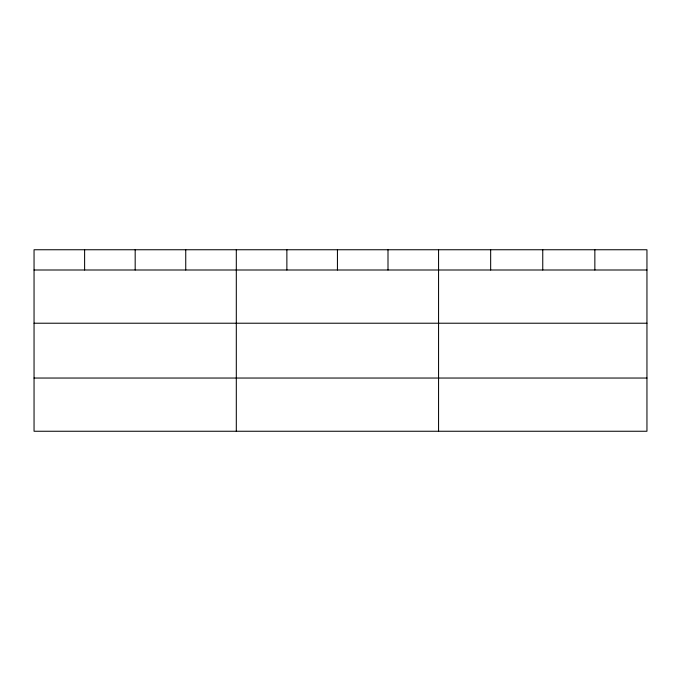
<?xml version="1.0" encoding="UTF-8"?>
<svg xmlns="http://www.w3.org/2000/svg" width="681" height="681" viewBox="0 0 681 681"><rect width="100%" height="100%" fill="white"/><g stroke="black" fill="none" stroke-linecap="round" stroke-linejoin="round"><path stroke-width="1.02" d="M646.95 323.22L646.95 249.748L34.05 249.748L34.05 431.252L646.95 431.252L646.95 323.22L34.05 323.22M34.05 269.999L646.95 269.999M34.05 378.04L646.95 378.04M594.853 249.748L594.853 269.999M542.757 249.748L542.757 269.999M490.66 249.748L490.66 269.999M438.564 249.748L438.564 431.252M388 249.748L388 269.999M337.435 249.748L337.435 269.999M286.871 249.748L286.871 269.999M236.307 249.748L236.307 431.252M185.743 249.748L185.743 269.999M135.179 249.748L135.179 269.999M84.614 249.748L84.614 269.999"/></g></svg>
